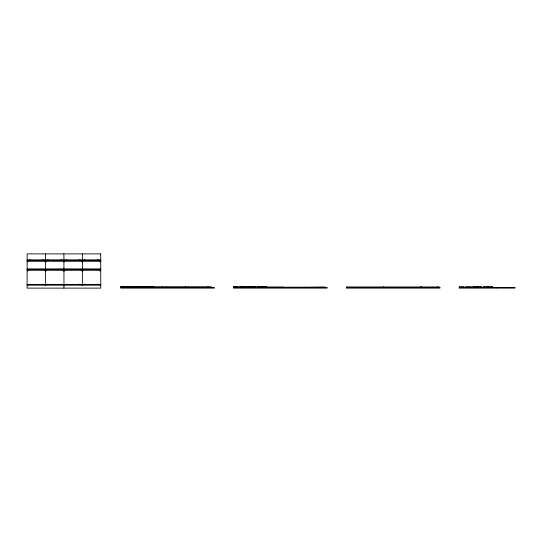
<?xml version="1.0" encoding="UTF-8"?>
<svg xmlns="http://www.w3.org/2000/svg" width="542" height="542" viewBox="0 0 542 542"><rect width="100%" height="100%" fill="white"/><g stroke="black" fill="none" stroke-linecap="round" stroke-linejoin="round"><path stroke-width="0.81" d="M27.141 260.065L100.724 260.065M27.141 260.255L100.724 260.255M27.141 260.336L100.724 260.336M27.141 261.291L100.724 261.291M27.141 269.083L100.724 269.083M27.141 269.272L100.724 269.272M27.141 269.347L100.724 269.347M27.141 270.309L100.724 270.309M27.1 284.658L100.765 284.658M27.1 285.119L100.765 285.119M125.236 286.447L120.717 286.447L120.717 288.114L214.334 288.114L214.334 287.423L120.717 287.423M126.726 286.447L132.763 286.447M134.07 286.447L143.129 286.447L143.129 287.423M144.775 286.447L153.833 286.447M238.033 286.447L233.514 286.447L233.514 288.114L327.131 288.114L327.131 287.423L233.514 287.423M239.747 286.447L245.465 286.447M246.867 286.447L255.932 286.447M257.572 286.447L266.637 286.447L266.637 287.423M465.409 286.447L471.445 286.447M283.737 287.192L304.191 287.192M304.57 287.192L325.024 286.962L325.024 287.423M492.515 287.423L492.515 286.447L483.45 286.447L483.45 287.423M491.343 286.447L491.343 287.423M487.4 286.447L487.4 287.423M484.623 286.447L484.623 287.423M481.811 287.423L481.811 286.447L472.746 286.447L472.746 287.423M480.639 286.447L480.639 287.423M477.861 286.447L477.834 288.114L496.174 288.114L496.174 287.423L459.115 287.423L459.115 288.114L477.455 288.114L477.455 287.423M476.696 286.447L476.696 287.423M473.918 286.447L473.918 287.423M463.911 287.423L463.911 286.447L459.392 286.447L459.392 287.423M439.548 287.423L439.548 286.962L346.697 286.962L346.697 287.423M437.36 286.962L437.36 287.423M437.13 286.962L437.13 287.423M421.358 286.962L421.358 287.423M421.134 286.962L421.134 287.423M420.748 286.962L420.748 287.423M383.912 286.962L383.912 287.423M383.533 286.962L383.533 287.423M346.927 286.962L346.927 287.423M304.8 287.192L304.57 287.423M304.191 287.423L303.96 287.192M283.967 287.192L283.737 287.423M283.358 287.423L283.358 286.962L267.125 286.962L267.125 287.423M266.739 287.423L266.739 286.962L250.512 286.962L250.512 287.423M250.126 287.423L250.126 286.962L233.9 286.962L233.9 287.423M211.265 287.423L211.265 286.732L189.009 286.732L189.009 287.423M207.925 286.732L207.925 287.423M188.623 287.423L188.623 286.732L166.374 286.732L166.374 287.423M185.289 286.732L185.289 287.423M165.988 287.423L165.988 286.732L143.738 286.732L143.738 287.423M162.654 286.732L162.654 287.423M143.352 287.423L143.352 286.732L121.096 286.732L121.096 287.423M140.012 286.732L140.012 287.423M100.074 260.146L100.074 261.84M100.074 269.449L100.074 271.135M100.074 284.658L100.074 285.119M97.926 259.645L97.926 260.255M97.926 284.042L97.926 284.658M84.843 259.645L84.843 260.255M84.843 284.042L84.843 284.658M82.696 260.146L82.696 261.84M82.696 269.449L82.696 271.135M82.696 284.658L82.696 285.119M82.384 253.886L82.384 284.658M82.005 260.146L82.005 261.84M82.005 269.449L82.005 271.135M82.005 284.658L82.005 285.119M79.857 259.645L79.857 260.255M79.857 284.042L79.857 284.658M66.774 259.645L66.774 260.255M66.774 284.042L66.774 284.658M64.62 260.146L64.62 261.84M64.62 269.449L64.62 271.135M64.62 284.658L64.62 285.119M63.895 253.886L63.97 284.658M63.936 285.119L63.936 288.114M63.245 260.146L63.245 261.84M63.245 269.449L63.245 271.135M63.245 284.658L63.245 285.119M61.09 259.645L61.09 260.255M61.09 284.042L61.09 284.658M48.008 259.645L48.008 260.255M48.008 284.042L48.008 284.658M45.86 260.146L45.86 261.84M45.86 269.449L45.86 271.135M45.86 284.658L45.86 285.119M45.555 253.886L45.555 284.658M45.169 260.146L45.169 261.84M45.169 269.449L45.169 271.135M45.169 284.658L45.169 285.119M43.021 259.645L43.021 260.255M43.021 284.042L43.021 284.658M29.939 259.645L29.939 260.255M29.939 284.042L29.939 284.658M27.791 260.146L27.791 261.84M27.791 269.449L27.791 271.135M27.791 284.658L27.791 285.119M100.724 253.886L27.141 253.886L27.1 288.114L100.765 288.114L100.724 253.886M439.928 287.423L346.318 287.423L346.318 288.114L439.928 288.114L439.928 287.423M514.9 287.423L496.56 287.423L496.56 288.114L514.9 288.114L514.9 287.423M488.566 287.423L488.566 286.447L488.545 287.423"/></g></svg>
